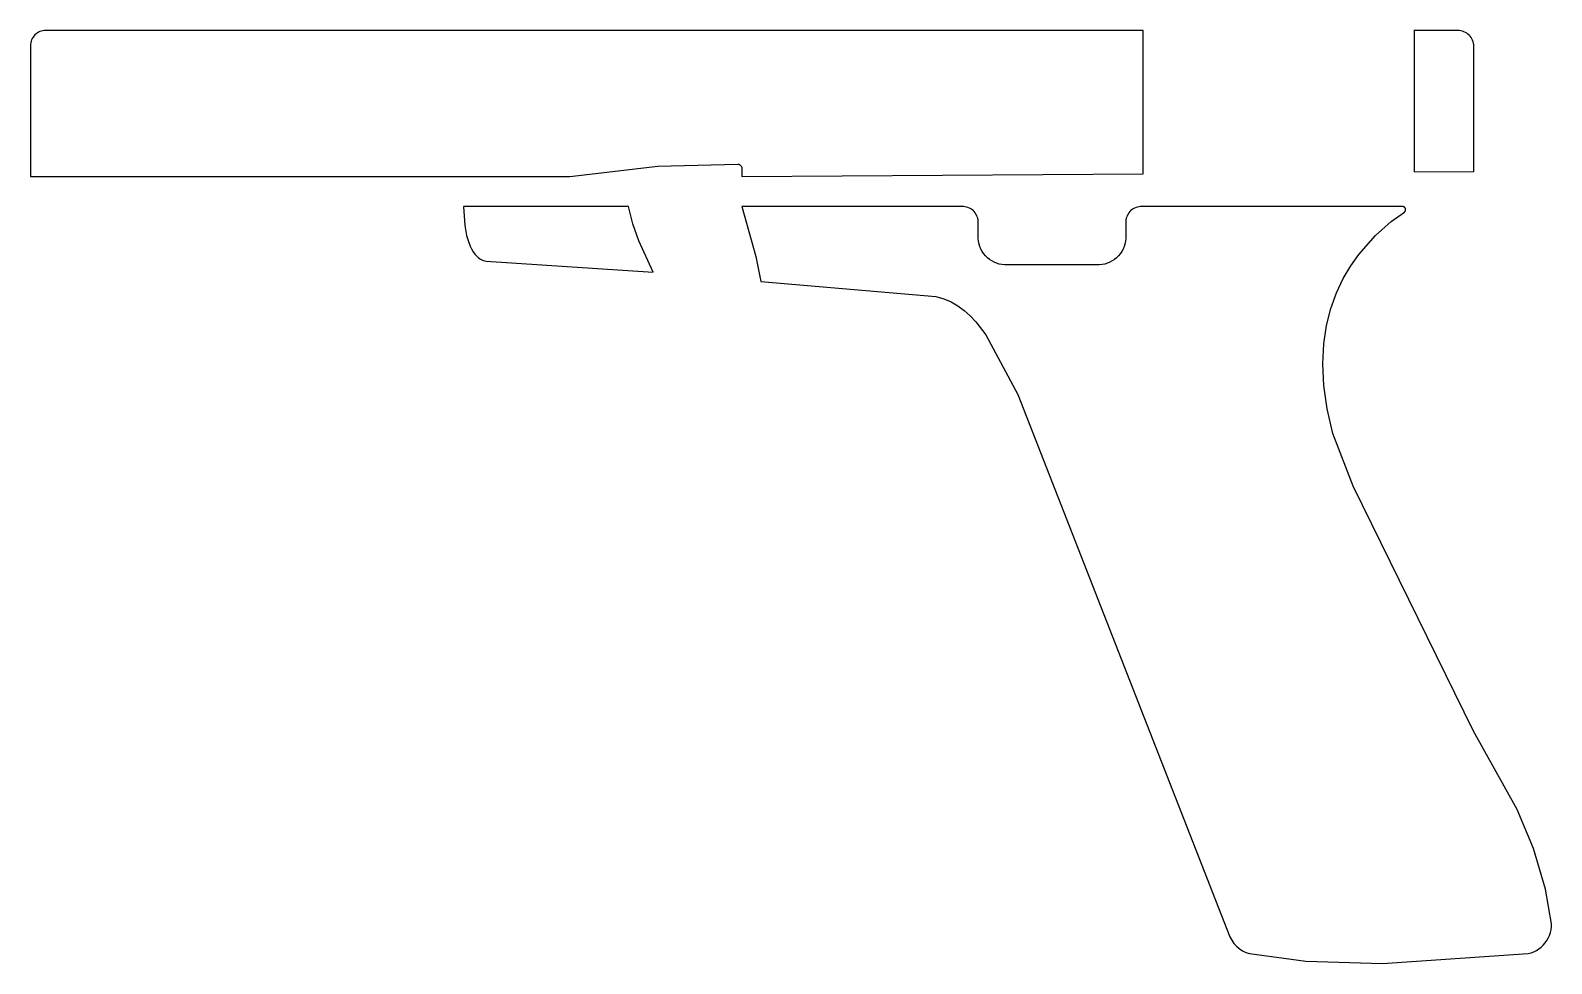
# Model space of a CAD drawing. Header units: metres. Extents: x 18 to 193, y -157 to -49.
import ezdxf

# ---------------------------------------------------------------- set-up
doc = ezdxf.new("R2010")
doc.units = ezdxf.units.M

msp = doc.modelspace()

# ---------------------------------------------------------------- linework, layer by layer
for points in [[(146.06524, -65.708022), (146.06524, -49.16932), (19.27225, -49.178464), (19.094958, -49.205388), (18.923762, -49.24933), (18.759678, -49.309274), (18.603722, -49.384458), (18.456656, -49.473866), (18.319242, -49.576736), (18.192496, -49.692052), (18.07718, -49.818798), (17.97431, -49.956212), (17.884902, -50.103278), (17.809718, -50.259234), (17.749774, -50.423318), (17.705832, -50.594514), (17.678908, -50.771806), (17.669764, -66.03238), (79.895192, -66.03238), (90.052398, -64.848994), (99.31146, -64.609726), (99.36226, -64.61633), (99.411282, -64.62776), (99.458272, -64.644016), (99.50323, -64.66459), (99.545648, -64.689482), (99.585272, -64.718184), (99.621848, -64.750442), (99.655122, -64.786256), (99.68484, -64.825118), (99.710748, -64.866774), (99.732592, -64.911224), (99.750118, -64.95796), (99.762818, -65.006728), (99.770692, -65.057274), (99.773486, -66.032634), (146.06524, -65.708276)], [(177.32629, -49.169574), (177.32629, -65.489328), (184.229248, -65.441068), (184.219596, -50.83683), (184.191402, -50.652426), (184.145682, -50.474372), (184.083198, -50.303684), (184.004966, -50.141378), (183.912002, -49.988216), (183.805068, -49.845214), (183.68518, -49.713388), (183.553354, -49.5935), (183.410352, -49.486566), (183.25719, -49.393602), (183.094884, -49.31537), (182.924196, -49.252886), (182.746142, -49.207166), (182.561738, -49.178972), (177.325782, -49.16932)], [(86.677246, -69.501258), (67.647312, -69.501258), (67.80022, -71.70547), (67.989958, -72.834754), (68.16344, -73.435972), (68.408296, -74.073004), (68.56603, -74.400918), (68.75145, -74.715878), (68.964302, -75.008486), (69.204586, -75.26909), (69.334888, -75.384406), (69.472048, -75.488292), (69.615812, -75.579478), (69.766434, -75.656694), (69.92366, -75.718924), (70.08749, -75.764644), (70.258178, -75.793092), (89.536016, -77.072744), (87.892382, -73.458324), (87.19058, -71.51497), (86.6775, -69.501004)], [(184.19318, -130.05435), (170.297856, -101.773736), (167.97147, -95.707962), (167.292528, -92.844366), (166.907718, -90.168222), (166.788338, -87.675466), (166.905178, -85.362288), (167.229282, -83.224624), (167.731694, -81.258664), (168.383458, -79.46009), (169.155618, -77.825346), (170.019218, -76.350114), (170.945302, -75.030584), (172.869098, -72.842882), (174.695358, -71.23049), (176.219358, -70.142608), (176.243742, -70.122288), (176.265586, -70.100444), (176.28489, -70.077584), (176.301908, -70.053708), (176.31664, -70.028816), (176.328832, -70.003162), (176.338738, -69.976746), (176.346358, -69.949822), (176.351946, -69.922644), (176.355248, -69.895212), (176.356518, -69.867526), (176.355756, -69.83984), (176.352708, -69.812408), (176.347882, -69.78523), (176.341024, -69.75856), (176.332134, -69.732398), (176.321466, -69.706998), (176.30902, -69.68236), (176.294542, -69.658738), (176.278286, -69.636132), (176.260506, -69.614796), (176.240948, -69.594984), (176.219866, -69.576696), (176.197006, -69.559932), (176.172622, -69.544946), (176.146714, -69.531992), (176.119282, -69.52107), (176.09058, -69.512434), (176.060354, -69.506084), (176.028858, -69.50202), (145.778982, -69.503036), (145.596864, -69.521578), (145.420588, -69.557646), (145.250916, -69.610478), (145.088864, -69.679058), (144.935448, -69.76237), (144.79143, -69.859652), (144.657572, -69.970142), (144.535144, -70.09257), (144.424654, -70.226428), (144.327372, -70.370446), (144.24406, -70.523862), (144.17548, -70.685914), (144.122648, -70.855586), (144.08658, -71.031862), (144.068038, -71.21398), (144.061434, -73.189338), (144.028414, -73.514204), (143.964152, -73.828656), (143.870172, -74.13117), (143.747998, -74.420222), (143.599154, -74.694034), (143.425672, -74.951082), (143.228822, -75.189588), (143.010382, -75.408028), (142.771876, -75.604878), (142.514828, -75.778614), (142.241016, -75.927204), (141.951964, -76.049378), (141.64945, -76.143358), (141.334998, -76.20762), (141.010132, -76.24064), (130.097784, -76.24064), (129.772918, -76.20762), (129.458466, -76.143358), (129.155952, -76.049378), (128.8669, -75.927204), (128.593088, -75.778614), (128.33604, -75.604878), (128.097534, -75.408028), (127.879094, -75.189588), (127.682244, -74.951082), (127.508508, -74.694034), (127.359664, -74.420222), (127.23749, -74.13117), (127.14351, -73.828656), (127.079248, -73.514204), (127.046228, -73.189338), (127.039624, -71.21398), (127.021082, -71.031862), (126.985014, -70.855586), (126.932182, -70.685914), (126.863602, -70.523862), (126.78029, -70.370446), (126.683008, -70.226428), (126.572518, -70.09257), (126.45009, -69.970142), (126.316232, -69.859652), (126.172214, -69.76237), (126.018798, -69.679058), (125.856746, -69.610478), (125.687074, -69.557646), (125.510798, -69.521578), (125.32868, -69.503036), (99.757992, -69.50075), (101.390704, -75.281028), (101.96449, -78.143608), (122.166634, -79.887572), (123.063, -80.14589), (123.901708, -80.50911), (124.68606, -80.966818), (125.419358, -81.508854), (126.105158, -82.125058), (126.746508, -82.80527), (127.909828, -84.316316), (131.600956, -91.188794), (156.086048, -153.813764), (156.294328, -154.203654), (156.54655, -154.561794), (156.838904, -154.88412), (157.168088, -155.166822), (157.530292, -155.40609), (157.92196, -155.59786), (158.339536, -155.738576), (164.834824, -156.621226), (173.695106, -156.895546), (190.496952, -155.744418), (190.833756, -155.651962), (191.154558, -155.52801), (191.458088, -155.37434), (191.742568, -155.193238), (192.006728, -154.986482), (192.24879, -154.756104), (192.46723, -154.504136), (192.66027, -154.232356), (192.82664, -153.942796), (192.964562, -153.637488), (193.072512, -153.318464), (193.148966, -152.987502), (193.1924, -152.646634), (193.20129, -152.297892), (192.514474, -148.293074), (191.123062, -143.60906), (189.235842, -139.10945), (184.19318, -130.05435)]]:
    msp.add_lwpolyline(points)

doc.saveas('drawing.dxf')
